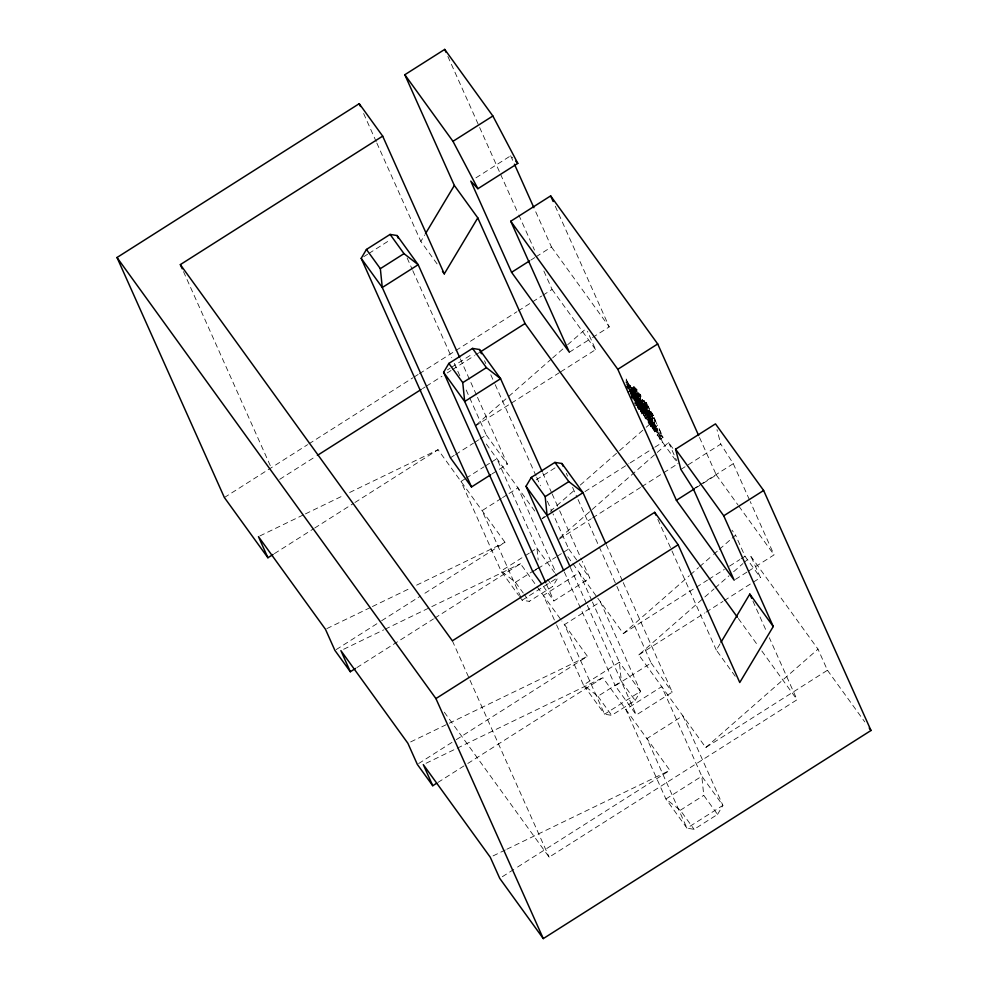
<?xml version="1.0" encoding="UTF-8"?>
<svg xmlns="http://www.w3.org/2000/svg" width="988" height="988" viewBox="0 0 988 988"><rect width="100%" height="100%" fill="white"/><g stroke="black" fill="none" stroke-linecap="round" stroke-linejoin="round"><path stroke-width="0.74" stroke-dasharray="4.94 3.71" d="M637.421 396.089L640.582 403.672L637.421 396.089L640.261 394.274L640.582 403.672L644.472 401.165L646.177 403.956L647.819 407.846L644.719 409.378C639.606 402.919 643.596 397.188 647.461 407.019L644.719 409.378L646.782 406.278L645.744 404.685L642.188 405.166L640.928 402.882L643.855 400.486L641.014 402.301L642.188 405.166L644.608 408.834L647.819 407.846L646.782 406.278L643.707 407.772L642.892 406.735L642.077 405.327L645.04 403.363L643.781 401.066M638.779 405.426L640.298 400.115L636.482 400.239L639.582 398.497L640.508 399.942L638.73 403.005L636.741 400.313L639.335 398.436L641.583 401.202L641.471 409.143L644.324 407.34L641.163 399.757L638.31 401.56L638.73 403.005L641.583 401.202L641.163 399.757L638.73 403.005L636.482 400.239L638.779 405.426L641.632 403.61L639.335 398.436L636.482 400.239L637.581 402.734L641.632 403.61M647.893 409.946L650.635 416.059L647.782 417.875L647.893 409.946L643.941 412.329L643.25 411.601L645.819 409.18L648.671 413.268L645.831 415.096L643.25 411.601L646.794 410.514L648.671 413.268L645.831 415.096L648.634 412.861L643.349 403.635L638.211 406.834L644.818 416.207L647.671 414.392L641.064 405.018L639.545 408.674L641.928 413.997L644.769 412.194L642.188 405.883L639.952 402.536L636.828 403.734L641.249 411.255L645.967 411.798L647.671 414.392L643.114 413.614L640.397 408.674L643.521 407.476L644.225 408.229L649.981 420.925L652.833 419.11L650.388 413.132L649.054 410.675L646.214 412.478L650.969 421.061L654.389 418.677L654.266 417.875L648.733 421.345L651.006 426.334L653.858 424.531L651.586 419.53L648.77 415.553L645.856 417.615L650.833 425.754L653.858 424.531L650.919 420.69L648.066 422.494L651.006 426.334L653.673 423.938L652.451 421.703L648.77 415.553L645.856 417.615L649.598 423.519L652.352 420.999L648.733 421.345L645.93 417.356L648.696 415.8L652.451 421.703L650.833 425.754M632.172 391.026L631.073 388.531L634.111 386.691L632.036 389.507L636.037 397.398L633.876 392.051L631.258 388.506L634.889 387.704L636.42 390.062L636.037 397.398L638.89 395.595C639.273 386.629 626.948 383.134 633.394 393.743L636.235 391.927L633.925 386.728L632.172 391.026L636.235 391.927M640.409 410.094L644.769 412.194L639.952 402.536L637.742 405.228L638.68 406.772L642.385 406.858L641.928 413.997L640.409 410.094L643.25 408.279L644.633 409.971L643.114 413.614L645.497 418.949L649.524 416.405L647.758 419.764L651.586 419.53L649.598 423.519L652.352 420.999L649.511 422.802L653.673 423.938M643.349 403.635L642.398 408.069L645.782 414.676L650.475 411.551L653.377 415.615L650.524 417.418L646.757 411.835L643.447 404.425L648.573 407.192L653.377 415.615L648.276 414.083L651.129 412.268L652.068 413.799L650.524 417.418M634.012 396.509L637.791 396.213L635.642 399.461L637.174 403.067L639.347 400.461L635.556 400.955L633.394 397.979L635.976 395.558L639.347 400.461L636.507 402.264L640.026 401.252L635.37 392.606L631.332 392.767L637.174 403.067L638.495 397.645L634.173 390.952L631.332 392.767L635.556 400.955L637.174 403.067L640.434 400.93L637.445 401.918L640.508 399.942L644.324 407.34M629.961 391.31L631.863 390.099L634.345 393.52L631.962 395.756L634.802 393.953L629.726 384.974L627.17 387.852M631.406 397.954L633.963 395.077L641.471 409.143L638.31 401.56M643.521 407.476L641.311 410.168L642.262 411.724L645.757 410.823L643.521 407.476L642.262 411.724L645.967 411.798L645.497 418.949L643.114 413.614L645.757 410.823L645.967 411.798L643.114 413.614M631.023 392.767L631.863 390.099M634.852 404.216L636.099 400.202L639.051 404.055L636.198 405.858L637.556 400.523L633.925 400.856M651.006 426.334L653.401 424.099L649.659 424.692L650.919 420.69M633.567 391.878L634.889 387.704L632.036 389.507L636.729 390.248L633.567 391.878L636.729 390.248M648.066 422.494L652.512 422.889L650.549 425.914L654.266 423.716L657.02 428.916L654.797 431.805L651.216 425.581L654.142 423.185L651.29 424.988L652.352 428.014L654.883 431.521L657.934 430.348L654.142 423.185L651.216 425.581M633.394 393.743L635.025 389.223L633.925 386.728M637.89 399.942L639.532 395.447L638.433 392.952L635.58 394.755L637.89 399.942L640.743 398.139L638.433 392.952L635.58 394.755L636.68 397.25L640.743 398.139M641.138 402.82L643.855 400.486L644.472 401.165L642.571 404.401L643.336 405.772L647.35 406.55L644.608 408.834L646.177 403.956L642.571 404.401L641.014 402.301L643.991 401.017L640.928 402.882L645.04 403.363M659.181 428.903L662.084 435.918L657.156 435.078L660.108 439.166L659.737 432.658L662.96 437.351L659.737 432.658L657.156 435.078L660.108 439.166L662.96 437.351L659.181 428.903L654.883 431.521L656.464 426.655L652.846 427.1L651.29 424.988L654.266 423.716M651.425 425.519L655.316 426.05L652.352 428.014L653.933 430.385L656.02 427.384L652.475 427.866L654.068 423.766M627.627 387.654L631.53 387.333L629.677 390.754L633.308 390.421L631.777 395.175L630.542 392.928L629.652 385.221L627.751 386.432M637.581 402.734L639.335 398.436L640.298 400.115M627.491 385.876L628.43 383.579L626.133 378.96L626.343 383.566M626.651 388.63L628.306 384.95L629.504 386.814L628.306 384.95M648.671 413.268L645.819 409.18L645.831 415.096L644.818 413.527L647.659 411.724L643.941 412.329L644.818 413.527L648.671 413.268L644.966 412.836L646.893 408.983L645.25 406.266L640.496 405.438L644.053 410.786L647.819 411.033L645.782 414.676M637.174 403.067L639.038 399.387L638.495 397.645L634.926 397.979L636.865 394.706L632.518 394.41L634.148 398.942L637.729 398.164L635.556 400.955L638.297 398.781M635.976 395.558L634.024 398.288L636.877 396.484L635.976 395.558L634.148 398.942L636.89 397.028L634.173 390.952L634.024 398.288L637.729 398.164M634.543 399.72L635.766 397.435L631.875 397.756L636.865 394.706M633.518 398.139L634.728 395.941L631.122 396.88M652.451 421.703L646.683 419.48L648.696 415.8M648.733 421.345L650.61 417.961L646.671 418.22L648.77 415.553M637.84 397.534L639.619 394.459L638.433 392.952L636.68 397.25L639.532 395.447L636.556 396.447L639.619 394.459L643.435 401.869L640.261 394.274L637.84 397.534L635.84 394.829L638.693 393.014L640.681 395.719L637.84 397.534L635.84 394.829L640.681 395.719M653.933 430.385L657.02 428.916L657.736 429.718L654.785 431.052L652.846 427.1L654.748 423.864L651.29 424.988M636.766 396.274L638.693 393.014L635.58 394.755L639.409 394.632M637.668 401.758L639.582 398.497L635.173 401.461L638.557 409.316L642.385 406.858L644.411 410.329L647.264 408.526L646.868 407.636L641.249 411.255L639.545 408.674L642.188 405.883L638.68 406.772L641.224 404.388L637.742 405.228L640.656 403.277L636.828 403.734M519.527 596.567L522.158 600.21L529.259 601.346L552.712 586.452L558.059 577.412L555.429 573.769M635.136 700.443L640.483 691.402L600.408 601.816L564.506 624.614L604.582 714.201L611.683 715.337L635.136 700.443L621.353 681.374L619.377 662.219L592.454 602.025M717.547 814.421L722.895 805.393L682.819 715.806L646.918 738.604L686.993 828.191L694.095 829.315L717.547 814.421L703.765 795.365L701.801 776.21L661.725 686.623L625.824 709.421L665.9 799.008L686.993 828.191L722.895 805.393L701.801 776.21L665.9 799.008L680.312 810.259L694.095 829.315M652.068 413.799L649.215 415.602L647.622 413.367L649.61 410.032L646.3 402.622L642.188 405.166M437.079 263.895L420.851 241.443L424.741 234.934M735.245 676.274L716.312 650.092L720.203 643.571M631.283 397.979L631.159 391.236L632.53 388.951L628.677 389.136L631.53 387.333M632.913 399.238L636.778 399.053L634.704 402.326L635.58 404.29M630.603 394.113L634.802 393.953L631.493 395.336L633.456 392.298L630.492 392.038M632.048 396.361L633.901 395.324L639.051 404.055L635.741 405.438L637.692 402.4L634.741 402.141M638.495 397.645L636.186 401.202L639.038 399.387L640.026 401.252L638.495 397.645L635.642 399.461M642.077 405.327L645.744 404.685L643.707 407.772L647.461 407.019L644.497 408.365L643.336 405.772L645.411 402.598L641.62 402.981L643.855 400.486M654.883 431.521L657.625 429.249L653.611 428.471L655.699 425.285L651.895 425.68L654.142 423.185M641.249 411.255L643.25 408.279M646.831 413.231L644.818 416.207L643.978 415.034L646.831 413.231L648.35 417.134L643.978 415.034M628.306 393.051L630.406 390.285L629.64 389.334M628.331 386.765L629.726 384.974L627.825 386.185M632.579 396.867L633.963 395.077L632.073 396.287M627.639 388.901L630.011 386.049L634.629 393.36L631.962 395.756M631.875 399.004L634.259 396.151L632.122 396.806M644.411 410.329L646.868 407.636M650.969 421.061L651.413 419.678L654.587 427.285L657.44 425.482L654.266 417.875L653.809 419.258L650.721 420.357L647.535 414.948L650.388 413.132L654.389 418.677L657.44 425.482M640.397 408.674L644.225 408.229L641.311 410.168L644.806 409.328L642.262 411.724L645.473 410.712M630.542 392.928L633.308 390.421M632.518 397.707L634.728 397.201L634.79 403.03L637.556 400.523L634.704 402.326L638.865 403.462L636.198 405.858L638.594 403.623L636.099 404.018M476.253 424.889L551.465 358.94M552.625 357.928L566.507 345.763M567.668 344.738L586.18 328.51M542.091 518.552L544.4 516.526M550.192 511.451L575.646 489.134M580.277 485.071L618.451 451.59M619.612 450.577L645.065 428.261M646.226 427.248L653.167 421.16L627.257 385.332M559.838 537.855L591.071 510.463M592.232 509.45L668.592 442.501L673.952 449.911M597.765 598.172L623.354 633.555L689.303 575.732M690.451 574.707L698.553 567.606M699.714 566.593L712.434 555.441M713.595 554.416L718.227 550.365M719.388 549.353L730.947 539.201M732.108 538.188L735.578 535.15L732.009 530.21M744.063 562.567L751.004 556.491L818.002 649.128L827.45 670.259L705.765 747.533L638.779 654.896L713.991 588.947M715.139 587.934L729.02 575.757M733.652 571.706L742.914 563.592M705.765 747.533L818.002 649.128M641.224 404.388L638.668 406.426L642.188 405.883M642.249 411.379L644.806 409.328M643.707 407.772L646.288 405.784M642.892 406.735L645.744 404.685M653.179 429.422L656.02 427.384L652.352 428.014M626.8 387.037L629.726 384.974M631.048 397.139L633.963 395.077M627.565 392.113L630.406 390.285L634.16 397.509L630.418 394.891M475.92 177.852L510.66 155.783L512.71 157.944M363.745 256.707L367.598 254.262M368.882 253.447L390.668 239.602M530.877 260.066L534.73 257.609M536.015 256.794L551.465 246.988L534.52 209.098M224.375 497.532L307.601 444.674M308.898 443.859L412.935 377.786M414.231 376.959L418.134 374.477M419.443 373.662L454.554 351.358M455.851 350.53L516.971 311.714M518.268 310.887L531.272 302.637M532.581 301.809L541.683 296.029M542.98 295.202L552.082 289.422L543.289 269.773M447.453 369.883L450.009 368.252M451.294 367.437L473.091 353.593M279.728 479.316L316.074 456.234M422.506 388.642L425.099 386.987M426.396 386.16L441.982 376.267M447.169 372.97L451.059 370.5M452.356 369.685L474.425 355.668M475.722 354.84L479.612 352.37M569.347 352.234L591.219 338.341M592.516 337.526L609.238 326.892L555.058 205.763M274.405 553.626L313.369 528.889M314.666 528.061L353.63 503.324M354.927 502.497L438.042 449.713L505.029 542.363L421.913 595.147M475.24 426.087L510.191 403.894M511.488 403.079L559.381 372.661M560.678 371.834L595.628 349.641L587.44 331.326M450.405 457.79L454.245 455.345M455.53 454.529L473.487 443.13M474.759 442.315L478.612 439.87M479.896 439.055L486.306 434.992L465.57 388.63M464.829 479.007L460.988 481.452L501.064 571.039L518.638 595.356M466.114 478.192L484.071 466.793M485.343 465.978L490.48 462.717M491.765 461.902L496.89 458.654L536.966 548.229L554.54 572.546M625.577 385.394L628.43 383.579L629.405 386.357L626.553 388.173M628.578 387.049L630.48 385.839L626.874 386.777M492.012 473.944L507.4 464.162L477.241 396.744M628.578 388.296L630.48 387.098L633.394 391.125L631.493 392.322M629.677 390.754L632.53 388.951M631.406 391.619L635.025 389.223L632.061 390.248L634.914 388.445L631.073 388.531L634.111 386.691M631.554 393.508L633.456 392.298M635.37 392.606L632.518 394.41L636.877 396.484M631.493 395.336L634.629 393.36L630.455 392.224L631.777 395.175L634.802 393.953M631.999 396.534L633.901 395.324M632.357 397.361L634.259 396.151M633.864 398.633L635.766 397.435M634.876 400.251L636.778 399.053M634.79 403.03L637.63 401.227L633.32 399.56M635.79 403.61L637.692 402.4M635.741 405.438L638.865 403.462M642.571 404.401L645.411 402.598M641.397 407.501L640.199 405.636L638.557 409.316L637.359 407.451L641.298 407.056L640.199 405.636L637.359 407.451L638.446 408.859L641.298 407.056L638.026 399.646L638.446 408.859L641.397 407.501L638.026 399.646M643.336 405.772L646.177 403.956M501.324 498.421L482.082 510.635L520.911 597.419M502.596 497.606L507.733 494.346M509.018 493.531L517.984 487.825L555.552 571.817M644.497 408.365L647.35 406.55M536.274 479.798L555.503 467.583M644.966 412.836L647.819 411.033M646.3 402.622L648.573 407.192L645.72 408.995L646.757 411.835L649.61 410.032L645.72 408.995L643.447 404.425M646.683 419.48L649.882 417.924L647.029 419.739M647.758 419.764L650.61 417.961M649.659 424.692L652.512 422.889M651.895 425.68L654.748 423.864M652.846 427.1L655.699 425.285M652.475 427.866L655.316 426.05M653.611 428.471L656.464 426.655M654.785 431.052L657.625 429.249M662.084 435.918L659.243 437.721L656.328 430.719L660.108 439.166M336.204 649.585L380.355 621.538M381.652 620.711L420.616 595.974M542.227 518.737L546.105 516.279M584.945 491.616L628.961 463.668M630.258 462.841L653.55 448.046M654.846 447.218L662.615 442.291L653.167 421.16M529.272 553.119L501.064 571.039L515.477 582.278L523.232 593.01M530.556 552.304L536.966 548.229L538.176 560.023M356.829 667.616L433.448 618.957M434.745 618.13L520.454 563.703L536.348 585.674M558.949 539.263L591.318 518.712M592.602 517.885L640.508 487.467M641.792 486.639L676.743 464.446M680.88 469.436L720.783 444.094L716.992 429.656M515.477 582.278L533.718 570.694M535.027 569.866L538.929 567.384M532.816 571.768L536.669 569.335M537.954 568.52L555.898 557.121M557.183 556.306L562.308 553.045M563.592 552.23L568.718 548.97L553.008 513.859M693.378 488.998L698.528 485.726M699.813 484.91L733.281 463.668L720.783 444.094M695.713 488.035L716.3 474.956L699.282 436.931M522.158 600.21L558.059 577.412M543.363 586.366L553.922 600.951L589.824 578.153L582.278 561.295M418.616 763.563L454.986 740.469M456.283 739.654L587.452 656.353L561.863 620.97M623.354 633.555L707.494 580.117M708.791 579.289L724.315 569.434M729.502 566.136L739.851 559.566M741.148 558.739L745.026 556.281L735.578 535.15M735.467 579.388L747.052 572.04M748.336 571.212L774.073 554.873L750.225 501.546M437.943 782.434L466.521 764.292M467.818 763.465L602.878 677.694L669.864 770.344L515.328 868.477M638.779 654.896L704.802 612.968M706.087 612.14L722.92 601.457M724.216 600.63L760.464 577.61L751.004 556.491M556.553 624.836L583.476 685.017L597.901 696.268L621.353 681.374M623.23 582.587L672.235 692.143L636.334 714.942L615.24 685.758L651.141 662.96L577.622 498.619M502.336 876.726L514.019 869.304M444.316 712.187L549.143 857.176L797.069 699.726L769.343 637.754M680.312 810.259L703.765 795.365M634.926 397.979L637.791 396.213M259.844 535.953L304.045 514.563M305.428 513.896L344.108 495.173M349.641 492.506L438.042 449.713M326.83 628.603L371.043 607.212M372.414 606.546L411.094 587.823M416.627 585.155L505.029 542.363M343.639 649.277L383.702 629.887M385.085 629.22L520.454 563.703M410.638 741.926L447.935 723.871M449.318 723.204L587.452 656.353M426.063 763.267L602.878 677.694M493.049 855.917L505.486 849.89M506.869 849.223L669.864 770.344M650.549 425.914L653.858 424.531M636.025 405.278L639.051 404.055M641.014 402.301L644.472 401.165M638.68 406.772L641.904 405.772M647.622 413.367L651.129 412.268M627.874 386.703L630.011 386.049M647.264 408.526L644.015 409.452L641.78 411.774L644.633 409.971L639.545 408.674M633.394 397.979L636.89 397.028M649.524 416.405L645.856 417.615L649.882 417.924M625.466 386.765L629.405 386.357L626.133 378.96M646.757 411.835L650.475 411.551L649.215 415.602L648.276 414.083M638.211 406.834L642.385 406.858M636.741 400.313L641.583 401.202M641.298 407.056L637.47 406.068L635.173 401.461L640.323 404.265L637.47 406.068L638.446 408.859M628.405 388.506L633.394 391.125M625.849 382.171L628.43 383.579M633.876 392.051L638.89 395.595L636.42 390.062M650.635 416.059L645.04 411.749L647.782 417.875M551.465 246.988L609.238 326.892M716.3 474.956L737.962 504.93M738.863 506.177L774.073 554.873M552.082 289.422L595.628 349.641M662.615 442.291L678.04 463.631M745.026 556.281L760.464 577.61M827.45 670.259L864.772 721.882M738.32 618.488L758.204 645.979M761.822 650.981L797.069 699.726M486.306 434.992L507.4 464.162M568.718 548.97L578.388 562.345M579.264 563.568L589.824 578.153M651.141 662.96L672.235 692.143M486.294 444.007L534.755 511.018M567.828 556.775L596.888 596.95M547.55 579.301L552.712 586.452M537.225 586.897L560.986 619.748M524.097 594.196L529.259 601.346M597.901 696.268L611.683 715.337M643.941 412.329L645.831 415.096M653.574 418.554L649.054 410.675L652.833 419.11L647.535 414.948L649.981 420.925M646.214 412.478L650.721 420.357M650.388 413.132L653.809 419.258L654.389 418.677L654.587 427.285L651.413 419.678M631.159 391.236L634.16 397.509M733.281 463.668L749.596 500.15M752.955 601.136L766.824 632.122M668.592 442.501L676.78 460.816M510.66 155.783L513.797 162.798M657.835 519.355L716.312 650.092M447.86 56.415L499.965 172.912M500.595 174.32L518.181 213.618M518.811 215.026L534.508 250.112M606.262 544.66L622.601 581.179M566.322 473.338L567.569 476.154M572.595 487.38L576.992 497.223M542.696 472.807L551.489 492.469M552.119 493.877L559.035 509.326M559.665 510.734L581.648 559.9M484.528 360.756L485.787 363.572M490.814 374.798L494.58 383.233M495.21 384.641L536.052 475.932M536.682 477.34L540.448 485.763M547.364 501.212L552.391 512.451M591.824 600.63L579.301 572.632L543.4 595.431L555.923 623.428M570.36 567.458L586.699 603.977M587.329 605.385L636.334 714.942M363.633 113.534L376.206 141.642M376.836 143.05L420.851 241.443M564.346 571.99L615.24 685.758M460.285 358.817L476.611 395.336M407.142 258.004L412.169 269.242M412.786 270.65L451.751 357.73M454.258 363.349L459.914 375.996M546.376 584.093L553.922 600.951M452.368 640.817L549.143 857.176M183.496 271.626L270.848 466.916M649.536 417.677L649.598 423.519M645.25 406.266L644.053 410.786L646.893 408.983L643.324 409.452L646.177 407.649L642.398 408.069L645.25 406.266M657.02 428.916L654.797 431.805L657.934 430.348L657.02 428.916M619.377 662.219L583.476 685.017L604.582 714.201L640.483 691.402L619.377 662.219"/><path stroke-width="1.48" d="M490.74 474.746L471.498 486.961L450.405 457.79L361.188 258.337L366.437 249.445L390.099 234.415L397.09 235.539L418.183 264.71L459.655 357.421M541.609 583.933L532.816 571.768L443.6 372.315L448.861 363.423L472.511 348.406L479.501 349.517L500.595 378.7L542.066 471.4M563.716 570.582L526.024 486.306L531.272 477.414L554.923 462.396L561.925 463.508L583.019 492.691L605.632 543.252M425.519 233.637L454.344 185.448L404.821 74.73L444.724 49.4L492.864 115.991L517.811 163.378L477.908 188.708L470.77 181.113L511.574 272.317L569.347 352.234L510.747 221.238L550.649 195.896L657.699 343.96L698.652 435.523M442.488 271.379L444.291 273.874L477.797 217.879L454.344 185.448M720.993 642.274L749.806 594.084L773.258 626.516L739.765 682.51L678.139 544.759L654.686 512.327L452.368 640.817L180.347 264.611L382.677 136.122L359.224 103.691L117.004 257.51L224.375 497.532L267.921 557.751L273.108 554.453M477.908 188.708L452.973 141.321L492.864 115.991M361.188 258.337L382.282 287.508L380.343 268.662L403.993 253.644L418.183 264.71L382.282 287.508L471.498 486.961M511.574 272.317L529.58 260.881M317.37 455.406L421.209 389.457M480.921 351.543L525.048 323.521L477.797 217.879M443.6 372.315L464.693 401.499L462.755 382.652L486.405 367.635L500.595 378.7L464.693 401.499L545.746 582.698M436.647 783.249L432.756 785.732L423.296 764.601L490.283 857.251L499.743 878.381L543.277 938.6L870.996 730.49L763.625 490.468L715.473 423.877L675.582 449.207L680.88 469.436L693.378 488.998L734.183 580.203L676.397 500.299L617.809 369.302L657.699 343.96M526.024 486.306L547.117 515.489L545.178 496.643L568.829 481.613L583.019 492.691L547.117 515.489L569.73 566.05M267.921 557.751L258.461 536.632L325.46 629.282L334.907 650.4L350.332 671.741L355.532 668.444M676.397 500.299L694.416 488.85M543.277 938.6L435.918 698.578L678.139 544.759M773.258 626.516L723.735 515.798L763.625 490.468M515.761 161.205L517.811 163.378M404.821 74.73L452.973 141.321M510.747 221.238L617.809 369.302M675.582 449.207L723.735 515.798M869.218 728.02L870.996 730.49M525.048 323.521L737.419 617.241M390.099 234.415L403.993 253.644M472.511 348.406L486.405 367.635M554.923 462.396L568.829 481.613M366.437 249.445L380.343 268.662M448.861 363.423L462.755 382.652M531.272 477.414L545.178 496.643M117.004 257.51L435.918 698.578M432.756 785.732L417.319 764.391L407.871 743.26L340.885 650.61L350.332 671.741M749.806 594.084L751.695 598.308M550.649 195.896L553.169 201.54M514.427 164.193L533.891 207.702M654.686 512.327L655.946 515.143M444.724 49.4L445.971 52.203M561.925 463.508L563.172 466.311M479.501 349.517L481.391 353.729M382.677 136.122L444.291 273.874M359.224 103.691L360.484 106.506M397.09 235.539L398.337 238.343M180.347 264.611L182.237 268.822"/></g></svg>
